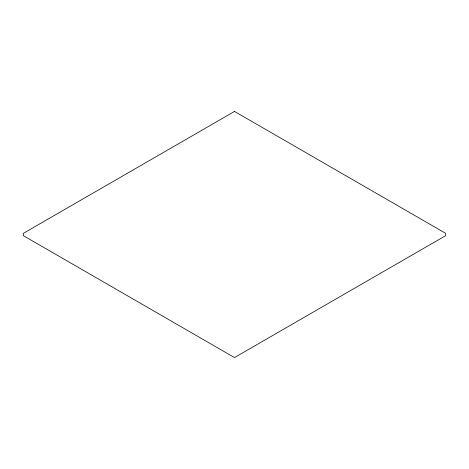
<?xml version="1.0" encoding="UTF-8"?>
<svg xmlns="http://www.w3.org/2000/svg" width="469" height="469" viewBox="0 0 469 469"><rect width="100%" height="100%" fill="white"/><g stroke="black" fill="none" stroke-linecap="round" stroke-linejoin="round"><path stroke-width="0.7" d="M234.5 111.434L23.45 233.281L23.45 235.719L234.5 357.566L445.55 235.719L445.55 233.281L234.5 111.434"/></g></svg>
